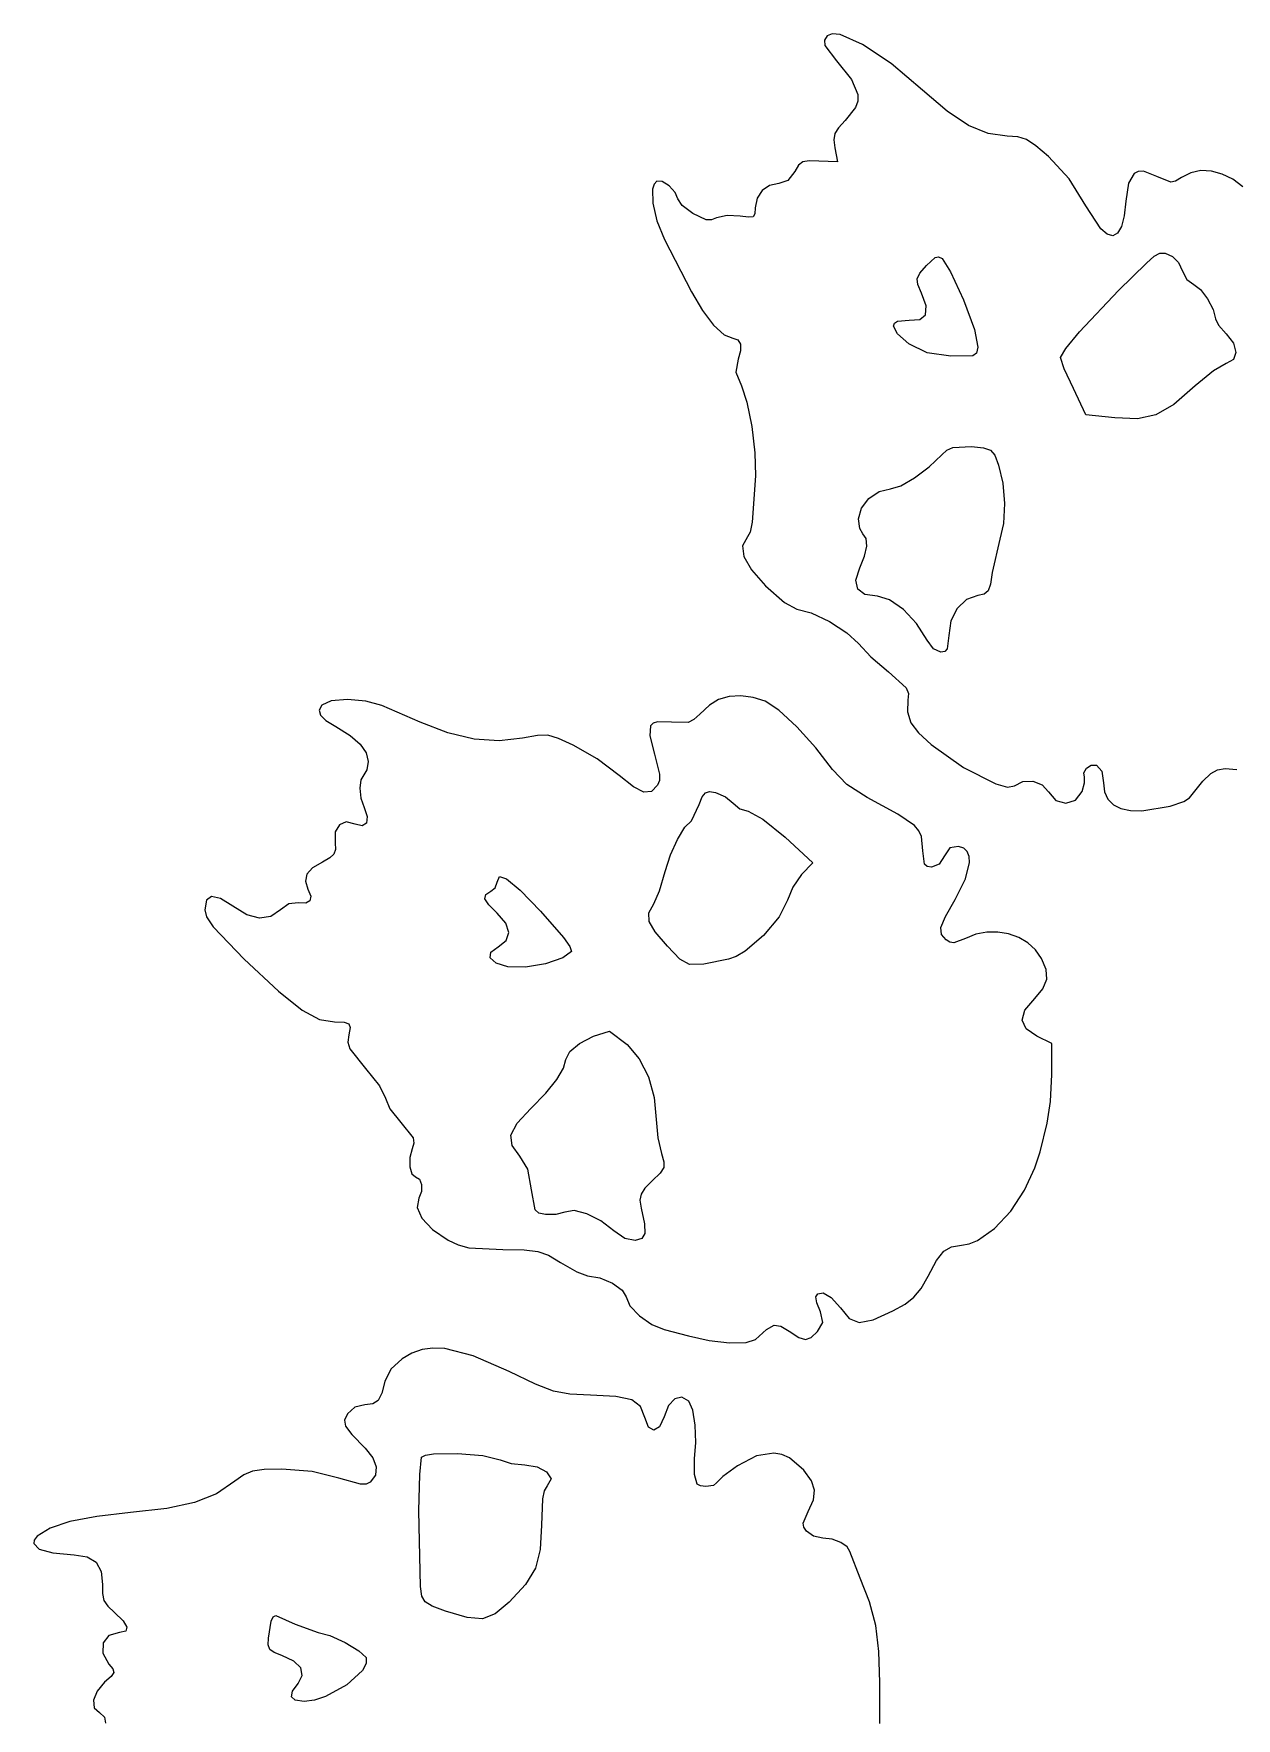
# Model space of a CAD drawing. Extents: x 0 to 380, y 4 to 377.
# Drawn here: x 1.8 to 100.5, y 199 to 337.2 of the extents above; entities that cross this region are included whole.
import ezdxf

# ---------------------------------------------------------------- set-up
doc = ezdxf.new("R2010")
doc.units = 0

msp = doc.modelspace()

# ---------------------------------------------------------------- linework, layer by layer
at = {"layer": 'Layer 1'}
for p, q in [((66.921987, 337.008823), (66.70591, 336.659353)), ((66.70591, 336.659353), (66.754417, 336.223892)), ((66.754417, 336.223892), (67.698098, 334.962711)), ((67.349661, 337.194032), (66.921987, 337.008823)), ((66.921987, 337.008823), (66.921987, 337.008823)), ((68.001818, 337.127886), (67.349661, 337.194032)), ((69.845634, 336.320906), (68.001818, 337.127886)), ((72.185545, 334.746634), (69.845634, 336.320906)), ((67.698098, 334.962711), (68.924553, 333.437497)), ((74.753658, 332.563821), (72.185545, 334.746634)), ((68.924553, 333.437497), (69.43994, 332.206633)), ((69.43994, 332.206633), (69.43615, 331.65714)), ((76.767249, 330.842925), (74.753658, 332.563821)), ((69.260794, 331.127904), (68.403654, 330.059097)), ((69.43615, 331.65714), (69.260794, 331.127904)), ((78.532793, 329.671041), (76.767249, 330.842925)), ((67.556987, 329.000763), (67.470997, 328.49144)), ((67.854643, 329.483628), (67.556987, 329.000763)), ((68.403654, 330.059097), (67.854643, 329.483628)), ((80.146201, 329.001865), (78.532793, 329.671041)), ((81.703385, 328.789096), (80.146201, 329.001865)), ((67.470997, 328.49144), (67.556987, 327.836595)), ((67.556987, 327.836595), (67.768654, 326.672428)), ((82.569896, 328.733423), (81.703385, 328.789096)), ((83.290886, 328.502464), (82.569896, 328.733423)), ((84.064793, 328.000306), (83.290886, 328.502464)), ((85.090054, 327.131039), (84.064793, 328.000306)), ((64.579871, 326.400679), (64.276152, 325.896316)), ((64.933201, 326.676838), (64.579871, 326.400679)), ((65.451895, 326.774403), (64.933201, 326.676838)), ((66.251708, 326.742984), (65.451895, 326.774403)), ((67.768654, 326.672428), (66.251708, 326.742984)), ((86.796617, 325.287774), (85.090054, 327.131039)), ((52.73473, 324.839774), (52.609673, 324.440005)), ((52.951978, 325.084927), (52.73473, 324.839774)), ((53.400667, 325.067288), (52.951978, 325.084927)), ((53.975034, 324.705691), (53.400667, 325.067288)), ((62.970873, 324.908538), (62.206337, 324.753095)), ((63.716117, 325.151073), (62.970873, 324.908538)), ((64.276152, 325.896316), (63.716117, 325.151073)), ((88.159222, 323.074092), (86.796617, 325.287774)), ((91.653378, 324.937201), (91.440058, 323.462148)), ((92.114746, 325.737566), (91.653378, 324.937201)), ((92.45395, 325.897143), (92.114746, 325.737566)), ((92.873769, 325.902931), (92.45395, 325.897143)), ((93.980059, 325.472983), (92.873769, 325.902931)), ((95.130997, 325.014371), (93.980059, 325.472983)), ((95.522912, 325.105873), (95.130997, 325.014371)), ((95.990894, 325.402427), (95.522912, 325.105873)), ((96.760184, 325.791172), (95.990894, 325.402427)), ((97.59438, 325.959155), (96.760184, 325.791172)), ((98.465783, 325.917125), (97.59438, 325.959155)), ((99.346695, 325.67583), (98.465783, 325.917125)), ((100.209416, 325.24602), (99.346695, 325.67583)), ((101.026249, 324.638442), (100.209416, 325.24602)), ((52.609673, 324.440005), (52.621248, 323.285759)), ((54.470026, 324.172114), (53.975034, 324.705691)), ((54.68059, 323.638537), (54.470026, 324.172114)), ((55.046597, 323.10496), (54.68059, 323.638537)), ((61.179973, 323.688147), (61.030594, 322.897703)), ((61.590629, 324.326454), (61.179973, 323.688147)), ((62.206337, 324.753095), (61.590629, 324.326454)), ((91.440058, 323.462148), (91.309213, 322.261876)), ((52.621248, 323.285759), (52.956939, 321.840472)), ((55.915313, 322.439092), (55.046597, 323.10496)), ((57.017744, 321.918744), (55.915313, 322.439092)), ((57.855592, 322.086314), (57.433361, 321.923154)), ((58.719898, 322.289161), (57.855592, 322.086314)), ((59.795871, 322.227425), (58.719898, 322.289161)), ((60.47993, 322.128758), (59.795871, 322.227425)), ((60.849795, 322.178918), (60.47993, 322.128758)), ((61.00138, 322.420902), (60.849795, 322.178918)), ((61.030594, 322.897703), (61.00138, 322.420902)), ((89.371345, 321.180116), (88.159222, 323.074092)), ((91.309213, 322.261876), (91.081216, 321.387373)), ((52.956939, 321.840472), (53.586978, 320.322424)), ((57.433361, 321.923154), (57.017744, 321.918744)), ((89.901132, 320.735009), (89.371345, 321.180116)), ((90.368494, 320.622285), (89.901132, 320.735009)), ((90.76475, 320.840291), (90.368494, 320.622285)), ((91.081216, 321.387373), (90.76475, 320.840291)), ((53.586978, 320.322424), (55.80948, 316.018532)), ((74.544196, 317.534927), (75.071158, 318.170478)), ((75.071158, 318.170478), (75.78829, 318.830835)), ((75.78829, 318.830835), (76.077609, 318.896016)), ((76.077609, 318.896016), (76.363208, 318.743742)), ((76.363208, 318.743742), (77.050574, 317.664462)), ((90.840335, 316.124366), (93.133392, 318.382145)), ((93.133392, 318.382145), (93.751856, 318.951)), ((93.751856, 318.951), (94.218184, 319.202354)), ((94.218184, 319.202354), (94.671284, 319.175896)), ((94.671284, 319.175896), (95.25006, 318.911312)), ((95.25006, 318.911312), (95.752769, 318.417423)), ((95.25006, 318.911312), (95.25006, 318.911312)), ((95.752769, 318.417423), (96.096727, 317.711867)), ((74.321505, 317.081276), (74.544196, 317.534927)), ((74.376627, 316.607782), (74.321505, 317.081276)), ((74.683103, 315.912699), (74.376627, 316.607782)), ((77.050574, 317.664462), (78.105049, 315.348254)), ((96.096727, 317.711867), (96.449505, 317.032769)), ((96.449505, 317.032769), (97.01395, 316.618255)), ((97.01395, 316.618255), (97.557449, 316.207048)), ((55.80948, 316.018532), (56.700795, 314.485602)), ((75.054071, 314.86098), (74.683103, 315.912699)), ((78.105049, 315.348254), (79.009043, 312.931725)), ((78.105049, 315.348254), (78.105049, 315.348254)), ((87.625645, 312.724468), (90.840335, 316.124366)), ((97.557449, 316.207048), (98.13402, 315.445268)), ((98.13402, 315.445268), (98.591529, 314.564426)), ((56.700795, 314.485602), (57.621877, 313.280093)), ((73.660046, 313.690198), (74.539235, 313.749729)), ((74.539235, 313.749729), (75.005013, 314.13999)), ((75.005013, 314.13999), (75.054071, 314.86098)), ((98.591529, 314.564426), (98.77784, 313.796031)), ((98.77784, 313.796031), (99.033604, 313.271274)), ((57.621877, 313.280093), (58.483427, 312.491304)), ((58.483427, 312.491304), (59.196148, 312.20853)), ((72.385636, 313.209538), (72.46756, 313.445251)), ((72.692663, 312.564064), (72.385636, 313.209538)), ((72.46756, 313.445251), (72.706995, 313.610271)), ((73.624769, 311.749919), (72.692663, 312.564064)), ((72.706995, 313.610271), (73.660046, 313.690198)), ((79.009043, 312.931725), (79.304494, 311.467696)), ((86.509434, 311.356902), (87.625645, 312.724468)), ((99.033604, 313.271274), (99.659785, 312.561308)), ((99.659785, 312.561308), (100.255098, 311.794016)), ((59.196148, 312.20853), (59.604599, 312.077341)), ((59.604599, 312.077341), (59.81792, 311.714641)), ((59.826188, 311.166732), (59.619482, 310.479918)), ((59.81792, 311.714641), (59.826188, 311.166732)), ((75.141714, 311.000265), (73.624769, 311.749919)), ((77.081993, 310.726862), (75.141714, 311.000265)), ((79.190393, 310.994753), (78.89439, 310.753321)), ((79.304494, 311.467696), (79.190393, 310.994753)), ((86.077832, 310.621029), (86.509434, 311.356902)), ((100.255098, 311.794016), (100.453536, 311.053182)), ((100.453536, 311.053182), (100.255098, 310.457869)), ((59.619482, 310.479918), (59.429864, 309.439223)), ((78.89439, 310.753321), (77.081993, 310.726862)), ((86.382103, 309.694987), (86.077832, 310.621029)), ((87.136166, 308.081027), (86.382103, 309.694987)), ((99.659785, 310.12714), (98.627909, 309.540646)), ((100.255098, 310.457869), (99.659785, 310.12714)), ((59.429864, 309.439223), (59.901704, 308.292694)), ((59.901704, 308.292694), (60.351496, 306.971982)), ((97.119783, 308.292694), (95.374635, 306.783466)), ((98.627909, 309.540646), (97.119783, 308.292694)), ((60.351496, 306.971982), (60.748372, 304.976581)), ((88.159222, 305.929082), (87.136166, 308.081027)), ((90.522835, 305.682137), (88.159222, 305.929082)), ((92.387046, 305.603864), (90.522835, 305.682137)), ((93.900684, 305.929082), (92.387046, 305.603864)), ((95.374635, 306.783466), (93.900684, 305.929082)), ((60.748372, 304.976581), (61.012955, 302.795972)), ((61.012955, 302.795972), (61.065872, 300.919634)), ((76.341159, 302.648246), (76.761186, 303.03079)), ((76.761186, 303.03079), (77.240743, 303.247969)), ((77.240743, 303.247969), (78.775327, 303.318524)), ((78.775327, 303.318524), (79.752633, 303.23033)), ((79.752633, 303.23033), (80.323141, 303.036302)), ((80.323141, 303.036302), (80.675368, 302.604149)), ((74.109838, 300.765294), (75.308181, 301.662121)), ((75.308181, 301.662121), (76.341159, 302.648246)), ((80.675368, 302.604149), (80.997829, 301.801579)), ((80.997829, 301.801579), (81.341787, 300.332589)), ((80.997829, 301.801579), (80.997829, 301.801579)), ((61.065872, 300.919634), (60.783649, 297.118451)), ((72.143101, 299.8613), (72.977641, 300.113206)), ((72.977641, 300.113206), (74.109838, 300.765294)), ((81.341787, 300.332589), (81.474079, 298.648626)), ((69.737045, 298.268838), (70.357162, 299.06314)), ((70.357162, 299.06314), (71.208791, 299.63916)), ((71.208791, 299.63916), (72.143101, 299.8613)), ((81.474079, 298.648626), (81.394704, 297.024193)), ((69.497266, 297.391854), (69.737045, 298.268838)), ((69.607509, 296.602513), (69.497266, 297.391854)), ((60.395594, 295.910186), (59.987143, 295.182582)), ((60.619387, 296.305959), (60.395594, 295.910186)), ((60.783649, 297.118451), (60.619387, 296.305959)), ((69.850044, 296.157131), (69.607509, 296.602513)), ((70.128959, 295.781202), (69.850044, 296.157131)), ((70.176364, 295.160533), (70.128959, 295.781202)), ((81.394704, 297.024193), (81.103662, 295.733797)), ((59.987143, 295.182582), (60.091323, 294.296227)), ((69.998872, 294.341427), (70.176364, 295.160533)), ((81.103662, 295.733797), (80.468662, 292.982129)), ((60.091323, 294.296227), (60.718055, 293.211435)), ((60.718055, 293.211435), (61.877261, 291.888517)), ((69.298277, 292.366421), (69.603099, 293.370185)), ((69.603099, 293.370185), (69.998872, 294.341427)), ((61.877261, 291.888517), (63.429484, 290.539141)), ((69.43994, 291.637163), (69.298277, 292.366421)), ((70.024779, 291.192332), (69.43994, 291.637163)), ((80.331409, 292.035141), (80.137932, 291.491642)), ((80.468662, 292.982129), (80.331409, 292.035141)), ((63.429484, 290.539141), (64.452541, 289.983516)), ((71.049489, 291.04185), (70.024779, 291.192332)), ((72.06097, 290.747501), (71.049489, 291.04185)), ((73.188206, 289.957058), (72.06097, 290.747501)), ((78.364121, 290.773408), (77.602341, 290.040842)), ((79.304494, 291.112406), (78.364121, 290.773408)), ((79.818779, 291.225956), (79.304494, 291.112406)), ((80.137932, 291.491642), (79.818779, 291.225956)), ((64.452541, 289.983516), (65.612849, 289.691372)), ((65.612849, 289.691372), (67.120424, 288.969279)), ((67.120424, 288.969279), (68.555238, 288.048749)), ((74.26914, 288.809427), (73.188206, 289.957058)), ((77.091915, 289.02385), (76.905604, 287.83157)), ((77.602341, 290.040842), (77.091915, 289.02385)), ((68.555238, 288.048749), (69.497266, 287.161292)), ((75.141714, 287.443514), (74.26914, 288.809427)), ((76.905604, 287.83157), (76.773312, 286.733549)), ((69.497266, 287.161292), (70.507093, 286.0765)), ((75.666471, 286.737958), (75.141714, 287.443514)), ((76.270604, 286.455736), (75.666471, 286.737958)), ((76.578182, 286.516921), (76.270604, 286.455736)), ((76.773312, 286.733549), (76.578182, 286.516921)), ((70.507093, 286.0765), (71.966712, 284.832957)), ((71.966712, 284.832957), (73.408692, 283.536498)), ((73.408692, 283.536498), (73.598861, 283.05694)), ((25.470572, 282.116567), (25.255598, 281.702052)), ((26.247234, 282.453359), (25.470572, 282.116567)), ((27.58283, 282.561949), (26.247234, 282.453359)), ((29.097019, 282.439028), (27.58283, 282.561949)), ((30.409464, 282.081289), (29.097019, 282.439028)), ((33.549188, 280.705455), (30.409464, 282.081289)), ((57.282328, 282.120976), (56.479758, 281.375733)), ((58.031981, 282.575178), (57.282328, 282.120976)), ((58.895185, 282.82102), (58.031981, 282.575178)), ((58.031981, 282.575178), (58.031981, 282.575178)), ((59.857607, 282.875039), (58.895185, 282.82102)), ((60.859717, 282.74385), (59.857607, 282.875039)), ((61.841983, 282.434067), (60.859717, 282.74385)), ((62.975283, 281.686618), (61.841983, 282.434067)), ((73.554213, 282.504622), (73.532164, 281.57417)), ((73.598861, 283.05694), (73.554213, 282.504622)), ((25.255598, 281.702052), (25.364738, 281.287538)), ((25.364738, 281.287538), (25.817837, 280.846566)), ((25.817837, 280.846566), (26.634739, 280.352677)), ((35.823503, 279.831778), (33.549188, 280.705455)), ((52.6588, 280.639102), (52.444859, 280.418822)), ((53.008753, 280.749001), (52.6588, 280.639102)), ((54.151423, 280.705455), (53.008753, 280.749001)), ((55.527257, 280.683406), (54.151423, 280.705455)), ((55.986971, 280.918775), (55.527257, 280.683406)), ((56.479758, 281.375733), (55.986971, 280.918775)), ((64.452541, 280.317399), (62.975283, 281.686618)), ((73.532164, 281.57417), (73.801158, 280.670177)), ((73.801158, 280.670177), (74.435607, 279.835292)), ((26.634739, 280.352677), (27.792292, 279.623418)), ((27.792292, 279.623418), (28.619115, 278.910697)), ((37.985371, 279.325211), (35.823503, 279.831778)), ((40.028176, 279.182446), (37.985371, 279.325211)), ((41.945304, 279.400176), (40.028176, 279.182446)), ((43.161286, 279.624521), (41.945304, 279.400176)), ((44.026694, 279.633891), (43.161286, 279.624521)), ((44.892103, 279.385293), (44.026694, 279.633891)), ((46.108085, 278.835731), (44.892103, 279.385293)), ((52.444859, 280.418822), (52.390289, 279.579321)), ((52.390289, 279.579321), (52.775589, 278.094897)), ((66.009174, 278.604221), (64.452541, 280.317399)), ((74.435607, 279.835292), (75.457009, 278.892506)), ((28.619115, 278.910697), (29.115209, 278.204589)), ((29.115209, 278.204589), (29.280574, 277.495175)), ((48.061593, 277.702432), (46.108085, 278.835731)), ((52.775589, 278.094897), (53.176874, 276.45448)), ((67.380598, 276.824897), (66.009174, 278.604221)), ((75.457009, 278.892506), (78.131508, 277.005695)), ((29.18356, 276.816077), (28.927796, 276.401563)), ((29.280574, 277.495175), (29.18356, 276.816077)), ((49.882809, 276.331007), (48.061593, 277.702432)), ((53.176874, 276.45448), (53.167503, 275.931927)), ((68.553585, 275.612222), (67.380598, 276.824897)), ((78.131508, 277.005695), (80.766318, 275.654666)), ((87.994409, 276.567479), (88.216549, 276.93514)), ((88.053389, 276.189896), (87.994409, 276.567479)), ((88.216549, 276.93514), (88.604053, 277.177123)), ((88.604053, 277.177123), (89.041167, 277.177675)), ((89.041167, 277.177675), (89.455681, 276.705834)), ((89.455681, 276.705834), (89.605612, 275.731285)), ((97.754784, 275.872396), (98.403565, 276.492514)), ((98.403565, 276.492514), (98.949819, 276.811667)), ((98.949819, 276.811667), (99.595293, 276.899311)), ((99.595293, 276.899311), (100.54173, 276.824897)), ((28.670378, 275.9876), (28.588247, 275.285903)), ((28.588247, 275.285903), (28.68471, 274.471757)), ((28.927796, 276.401563), (28.670378, 275.9876)), ((51.043118, 275.401107), (49.882809, 276.331007)), ((51.889234, 274.977222), (51.043118, 275.401107)), ((52.517069, 275.036202), (51.889234, 274.977222)), ((53.022533, 275.554896), (52.517069, 275.036202)), ((53.167503, 275.931927), (53.022533, 275.554896)), ((56.942779, 274.924305), (57.282879, 275.024075)), ((57.282879, 275.024075), (57.785036, 274.955173)), ((70.202822, 274.53184), (68.553585, 275.612222)), ((80.766318, 275.654666), (81.738111, 275.381607)), ((81.738111, 275.381607), (82.303107, 275.48434)), ((82.303107, 275.48434), (82.991576, 275.853655)), ((82.991576, 275.853655), (83.815643, 275.872396)), ((83.815643, 275.872396), (84.580179, 275.573637)), ((84.580179, 275.573637), (85.090054, 274.990451)), ((87.297672, 274.305841), (87.841722, 275.025729)), ((87.841722, 275.025729), (88.053389, 275.740104)), ((88.053389, 275.740104), (88.053389, 276.189896)), ((89.605612, 275.731285), (89.69732, 274.993965)), ((96.661172, 274.496562), (97.754784, 275.872396)), ((28.68471, 274.471757), (28.963074, 273.72045)), ((28.963074, 273.72045), (29.209467, 272.974655)), ((55.80948, 272.626838), (56.44448, 273.967395)), ((56.44448, 273.967395), (56.688669, 274.593025)), ((56.688669, 274.593025), (56.942779, 274.924305)), ((57.785036, 274.955173), (58.600836, 274.593576)), ((58.600836, 274.593576), (59.231426, 274.073228)), ((59.231426, 274.073228), (59.782642, 273.592568)), ((59.231426, 274.073228), (59.231426, 274.073228)), ((72.730146, 273.178605), (70.202822, 274.53184)), ((85.090054, 274.990451), (85.693635, 274.281588)), ((85.693635, 274.281588), (86.505575, 274.055589)), ((86.505575, 274.055589), (87.297672, 274.305841)), ((89.69732, 274.993965), (89.968863, 274.396792)), ((89.968863, 274.396792), (90.414865, 273.941005)), ((90.414865, 273.941005), (91.029953, 273.627846)), ((92.745887, 273.434369), (95.073671, 273.826284)), ((95.073671, 273.826284), (96.198151, 274.20111)), ((96.198151, 274.20111), (96.661172, 274.496562)), ((26.916961, 272.300519), (26.58513, 271.709616)), ((27.486918, 272.534234), (26.916961, 272.300519)), ((28.22224, 272.344616), (27.486918, 272.534234)), ((28.789441, 272.197441), (28.22224, 272.344616)), ((29.135053, 272.43722), (28.789441, 272.197441)), ((29.209467, 272.974655), (29.135053, 272.43722)), ((55.264879, 272.105388), (55.80948, 272.626838)), ((59.782642, 273.592568), (60.466149, 273.40295)), ((60.466149, 273.40295), (61.652365, 272.75472)), ((61.652365, 272.75472), (63.50004, 271.286282)), ((74.096609, 272.225553), (72.730146, 273.178605)), ((91.029953, 273.627846), (91.808752, 273.458554)), ((91.808752, 273.458554), (92.745887, 273.434369)), ((26.58513, 271.709616), (26.564183, 270.827671)), ((54.083072, 269.818946), (54.654132, 271.101074)), ((54.654132, 271.101074), (55.264879, 272.105388)), ((63.50004, 271.286282), (65.757819, 269.169614)), ((74.457173, 271.792642), (74.096609, 272.225553)), ((74.662708, 271.332033), (74.457173, 271.792642)), ((74.788936, 270.157392), (74.662708, 271.332033)), ((26.132582, 269.572553), (25.541127, 269.24017)), ((26.46276, 269.888399), (26.132582, 269.572553)), ((26.587886, 270.277006), (26.46276, 269.888399)), ((26.564183, 270.827671), (26.587886, 270.277006)), ((53.657534, 268.464058), (54.083072, 269.818946)), ((74.930047, 269.07701), (74.788936, 270.157392)), ((76.552826, 269.734059), (76.116263, 269.063781)), ((77.002618, 270.413156), (76.552826, 269.734059)), ((77.716993, 270.51017), (77.002618, 270.413156)), ((78.140396, 270.372918), (77.716993, 270.51017)), ((78.43192, 270.100066), (78.140396, 270.372918)), ((78.591979, 269.701537), (78.43192, 270.100066)), ((78.620987, 269.187253), (78.591979, 269.701537)), ((24.240258, 268.247981), (24.127259, 267.677473)), ((24.703831, 268.758958), (24.240258, 268.247981)), ((25.541127, 269.24017), (24.703831, 268.758958)), ((53.168054, 266.889786), (53.657534, 268.464058)), ((64.840596, 268.217113), (64.126221, 267.185238)), ((65.757819, 269.169614), (64.840596, 268.217113)), ((75.146124, 268.872509), (74.930047, 269.07701)), ((75.494492, 268.816836), (75.146124, 268.872509)), ((76.116263, 269.063781), (75.494492, 268.816836)), ((78.287502, 267.851106), (78.620987, 269.187253)), ((24.127259, 267.677473), (24.341682, 267.017668)), ((24.341682, 267.017668), (24.567129, 266.429521)), ((38.921335, 266.575042), (39.334747, 266.841279)), ((39.334747, 266.841279), (39.705164, 267.132321)), ((39.705164, 267.132321), (39.863914, 267.582113)), ((39.863914, 267.582113), (40.04361, 268.056158)), ((40.04361, 268.056158), (40.640026, 267.855516)), ((40.640026, 267.855516), (41.73915, 266.927269)), ((41.73915, 266.927269), (43.426972, 265.2185)), ((52.705033, 265.818223), (53.168054, 266.889786)), ((64.126221, 267.185238), (63.676429, 266.100445)), ((77.434771, 266.171001), (78.287502, 267.851106)), ((16.015019, 266.112572), (15.87501, 265.324334)), ((16.439455, 266.417946), (16.015019, 266.112572)), ((17.154933, 266.247069), (16.439455, 266.417946)), ((18.168067, 265.606556), (17.154933, 266.247069)), ((19.320659, 264.912576), (18.168067, 265.606556)), ((22.780639, 265.818223), (22.083903, 265.324334)), ((23.530293, 265.888779), (22.780639, 265.818223)), ((24.158127, 265.861769), (23.530293, 265.888779)), ((24.504842, 266.043119), (24.158127, 265.861769)), ((24.567129, 266.429521), (24.504842, 266.043119)), ((38.858497, 266.219508), (38.921335, 266.575042)), ((39.166075, 265.725068), (38.858497, 266.219508)), ((39.863914, 265.042111), (39.166075, 265.725068)), ((52.310914, 265.074082), (52.705033, 265.818223)), ((63.676429, 266.100445), (63.000639, 264.745006)), ((76.634406, 264.769811), (77.434771, 266.171001)), ((15.87501, 265.324334), (16.029902, 264.730123)), ((16.029902, 264.730123), (16.558517, 263.930861)), ((20.377339, 264.632007), (19.320659, 264.912576)), ((21.308342, 264.768157), (20.377339, 264.632007)), ((22.083903, 265.324334), (21.308342, 264.768157)), ((40.579392, 264.22521), (39.863914, 265.042111)), ((40.825234, 263.45461), (40.579392, 264.22521)), ((43.426972, 265.2185), (45.292285, 263.057735)), ((43.426972, 265.2185), (43.426972, 265.2185)), ((52.330207, 264.363014), (52.310914, 265.074082)), ((52.819135, 263.506425), (52.330207, 264.363014)), ((63.000639, 264.745006), (61.709692, 263.220895)), ((76.270604, 263.877944), (76.634406, 264.769811)), ((16.558517, 263.930861), (19.120568, 261.267387)), ((39.93447, 262.290443), (40.608055, 262.789844)), ((40.608055, 262.789844), (40.825234, 263.45461)), ((45.292285, 263.057735), (45.823106, 262.301467)), ((53.833923, 262.325721), (52.819135, 263.506425)), ((61.709692, 263.220895), (60.193849, 261.928294)), ((76.303677, 263.303577), (76.270604, 263.877944)), ((76.693937, 262.854888), (76.303677, 263.303577)), ((76.986633, 262.663065), (76.693937, 262.854888)), ((77.315708, 262.616763), (76.986633, 262.663065)), ((78.281438, 262.960721), (77.315708, 262.616763)), ((79.13286, 263.307711), (78.281438, 262.960721)), ((80.026036, 263.481069), (79.13286, 263.307711)), ((80.92996, 263.489061), (80.026036, 263.481069)), ((81.813628, 263.339958), (80.92996, 263.489061)), ((82.646032, 263.042026), (81.813628, 263.339958)), ((83.396168, 262.603533), (82.646032, 263.042026)), ((84.033029, 262.03275), (83.396168, 262.603533)), ((19.120568, 261.267387), (21.930114, 258.646908)), ((39.295059, 261.36881), (39.331991, 261.847817)), ((39.78068, 260.936106), (39.295059, 261.36881)), ((39.331991, 261.847817), (39.93447, 262.290443)), ((45.250393, 261.366606), (43.832666, 260.89697)), ((45.966973, 261.902387), (45.250393, 261.366606)), ((45.823106, 262.301467), (45.966973, 261.902387)), ((54.83493, 261.28227), (53.833923, 262.325721)), ((55.650729, 260.830824), (54.83493, 261.28227)), ((58.84337, 261.267387), (56.810487, 260.862243)), ((59.473548, 261.493868), (58.84337, 261.267387)), ((60.193849, 261.928294), (59.473548, 261.493868)), ((84.525609, 261.337942), (84.033029, 262.03275)), ((84.908704, 260.428437), (84.525609, 261.337942)), ((40.745859, 260.632386), (39.78068, 260.936106)), ((42.176815, 260.612543), (40.745859, 260.632386)), ((43.832666, 260.89697), (42.176815, 260.612543)), ((56.810487, 260.862243), (55.650729, 260.830824)), ((84.944533, 259.61815), (84.908704, 260.428437)), ((21.930114, 258.646908), (23.869841, 257.078148)), ((83.961164, 258.057107), (84.629789, 258.84755)), ((84.629789, 258.84755), (84.944533, 259.61815)), ((23.869841, 257.078148), (25.287017, 256.316368)), ((82.924879, 256.266759), (83.160248, 257.095787)), ((83.160248, 257.095787), (83.961164, 258.057107)), ((25.287017, 256.316368), (26.528906, 256.116828)), ((26.528906, 256.116828), (27.321002, 256.095331)), ((27.321002, 256.095331), (27.706302, 255.971307)), ((27.706302, 255.971307), (27.793945, 255.655461)), ((83.251749, 255.556793), (82.924879, 256.266759)), ((27.693073, 255.058494), (27.625273, 254.464835)), ((27.625273, 254.464835), (27.785677, 253.907556)), ((27.793945, 255.655461), (27.693073, 255.058494)), ((45.817043, 253.684313), (46.628432, 254.357348)), ((46.628432, 254.357348), (47.770551, 254.957622)), ((47.770551, 254.957622), (49.07142, 255.375994)), ((49.07142, 255.375994), (50.51781, 254.282382)), ((84.137553, 254.952661), (83.251749, 255.556793)), ((85.372276, 254.352938), (84.137553, 254.952661)), ((85.372276, 251.812936), (85.372276, 254.352938)), ((27.785677, 253.907556), (29.068907, 252.306826)), ((45.314334, 252.334938), (45.508362, 253.047659)), ((45.508362, 253.047659), (45.817043, 253.684313)), ((50.51781, 254.282382), (51.517715, 253.094513)), ((50.51781, 254.282382), (50.51781, 254.282382)), ((51.517715, 253.094513), (52.27288, 251.605679)), ((29.068907, 252.306826), (30.211026, 250.878075)), ((44.749889, 251.394013), (45.314334, 252.334938)), ((52.27288, 251.605679), (52.750233, 249.911794)), ((85.257623, 249.581616), (85.372276, 251.812936)), ((30.211026, 250.878075), (30.691686, 249.872657)), ((42.615582, 249.02599), (43.841486, 250.274494)), ((43.841486, 250.274494), (44.749889, 251.394013)), ((30.691686, 249.872657), (31.062103, 248.986303)), ((31.062103, 248.986303), (31.961687, 247.861823)), ((41.500473, 247.823789), (42.615582, 249.02599)), ((52.750233, 249.911794), (52.9167, 248.108767)), ((84.98422, 247.826545), (85.257623, 249.581616)), ((31.961687, 247.861823), (32.962694, 246.613871)), ((40.997213, 246.843176), (41.500473, 247.823789)), ((52.9167, 248.108767), (53.035763, 246.609461)), ((84.419775, 245.462932), (84.98422, 247.826545)), ((33.028289, 246.180064), (32.87891, 245.709877)), ((32.962694, 246.613871), (33.028289, 246.180064)), ((41.082652, 245.975012), (40.997213, 246.843176)), ((53.035763, 246.609461), (53.340034, 245.321821)), ((32.689843, 244.994399), (32.689291, 244.245848)), ((32.87891, 245.709877), (32.689843, 244.994399)), ((41.733637, 245.110154), (41.082652, 245.975012)), ((42.368638, 244.038591), (41.733637, 245.110154)), ((53.340034, 245.321821), (53.541779, 244.657055)), ((53.541779, 244.657055), (53.525242, 244.184112)), ((83.965574, 244.157654), (84.419775, 245.462932)), ((32.689291, 244.245848), (32.854105, 243.656048)), ((32.854105, 243.656048), (33.161132, 243.41682)), ((33.161132, 243.41682), (33.488003, 243.23547)), ((33.488003, 243.23547), (33.659431, 242.786229)), ((42.686138, 242.358486), (42.368638, 244.038591)), ((53.230893, 243.724398), (52.5992, 243.09932)), ((53.525242, 244.184112), (53.230893, 243.724398)), ((83.114497, 242.323208), (83.965574, 244.157654)), ((33.652265, 242.211311), (33.443354, 241.65293)), ((33.659431, 242.786229), (33.652265, 242.211311)), ((42.985999, 240.700429), (42.686138, 242.358486)), ((51.664338, 241.996889), (51.577246, 241.491975)), ((51.989555, 242.488573), (51.664338, 241.996889)), ((52.5992, 243.09932), (51.989555, 242.488573)), ((82.012066, 240.595698), (83.114497, 242.323208)), ((33.443354, 241.65293), (33.302243, 240.899969)), ((33.302243, 240.899969), (33.690299, 240.021332)), ((43.291373, 240.423719), (42.985999, 240.700429)), ((45.402529, 240.52404), (44.674924, 240.325603)), ((46.189665, 240.648615), (45.402529, 240.52404)), ((47.228155, 240.382929), (46.189665, 240.648615)), ((51.577246, 241.491975), (51.681977, 240.841541)), ((51.681977, 240.841541), (51.942151, 239.550042)), ((80.671509, 239.165845), (82.012066, 240.595698)), ((33.690299, 240.021332), (34.554605, 239.103007)), ((34.554605, 239.103007), (35.842245, 238.230983)), ((43.815028, 240.312374), (43.291373, 240.423719)), ((44.674924, 240.325603), (43.815028, 240.312374)), ((48.359249, 239.799743), (47.228155, 240.382929)), ((49.424198, 238.971817), (48.359249, 239.799743)), ((51.942151, 239.550042), (51.964199, 238.76456)), ((79.264807, 238.185784), (80.671509, 239.165845)), ((35.842245, 238.230983), (36.65639, 237.826942)), ((36.65639, 237.826942), (37.539989, 237.591573)), ((50.34583, 238.345636), (49.424198, 238.971817)), ((51.188088, 238.195706), (50.34583, 238.345636)), ((51.721665, 238.356109), (51.188088, 238.195706)), ((51.964199, 238.76456), (51.721665, 238.356109)), ((77.132154, 237.678665), (77.963938, 237.80765)), ((77.963938, 237.80765), (78.590395, 237.911967)), ((78.590395, 237.911967), (79.264807, 238.185784)), ((37.539989, 237.591573), (40.322525, 237.454872)), ((40.322525, 237.454872), (42.068225, 237.428413)), ((42.068225, 237.428413), (43.202076, 237.296122)), ((43.202076, 237.296122), (44.077957, 236.978622)), ((44.077957, 236.978622), (45.049751, 236.396538)), ((45.049751, 236.396538), (46.385897, 235.624836)), ((75.21227, 235.267648), (75.905148, 236.547571)), ((75.905148, 236.547571), (76.4955, 237.304941)), ((76.4955, 237.304941), (77.132154, 237.678665)), ((46.385897, 235.624836), (47.272252, 235.302926)), ((47.272252, 235.302926), (48.289245, 235.127088)), ((48.289245, 235.127088), (49.322774, 234.689974)), ((74.64121, 234.260577), (75.21227, 235.267648)), ((49.322774, 234.689974), (50.124793, 234.127183)), ((50.124793, 234.127183), (50.447254, 233.574314)), ((50.447254, 233.574314), (50.758691, 232.832929)), ((66.009174, 233.565494), (66.179499, 233.817951)), ((66.083588, 233.088142), (66.009174, 233.565494)), ((66.179499, 233.817951), (66.604486, 233.891814)), ((66.604486, 233.891814), (67.257126, 233.525807)), ((74.056922, 233.534626), (74.64121, 234.260577)), ((50.758691, 232.832929), (51.536456, 232.008861)), ((66.39282, 232.339591), (66.083588, 233.088142)), ((66.586847, 231.462056), (66.39282, 232.339591)), ((67.257126, 233.525807), (68.015598, 232.657091)), ((68.015598, 232.657091), (68.73273, 231.79499)), ((70.709389, 231.684747), (72.31949, 232.410146)), ((72.31949, 232.410146), (73.327112, 232.960811)), ((73.327112, 232.960811), (74.056922, 233.534626)), ((51.536456, 232.008861), (52.545732, 231.297242)), ((52.545732, 231.297242), (53.5517, 230.893201)), ((53.5517, 230.893201), (55.562535, 230.364034)), ((61.065872, 230.081812), (61.967109, 230.890996)), ((61.967109, 230.890996), (62.587227, 231.23716)), ((62.587227, 231.23716), (63.134584, 231.173219)), ((63.134584, 231.173219), (63.81754, 230.75209)), ((66.145875, 230.716812), (66.586847, 231.462056)), ((68.73273, 231.79499), (69.572231, 231.475285)), ((69.572231, 231.475285), (70.709389, 231.684747)), ((55.562535, 230.364034), (57.255869, 229.977632)), ((57.255869, 229.977632), (58.922745, 229.78636)), ((58.922745, 229.78636), (60.28535, 229.81337)), ((60.28535, 229.81337), (61.065872, 230.081812)), ((63.81754, 230.75209), (64.603022, 230.235601)), ((64.603022, 230.235601), (65.153687, 230.059763)), ((65.153687, 230.059763), (65.618362, 230.221269)), ((65.618362, 230.221269), (66.145875, 230.716812)), ((32.06752, 228.494311), (31.137068, 227.625595)), ((32.868919, 228.945136), (32.06752, 228.494311)), ((32.06752, 228.494311), (32.06752, 228.494311)), ((33.702977, 229.236798), (32.868919, 228.945136)), ((34.59574, 229.365576), (33.702977, 229.236798)), ((35.573252, 229.327749), (34.59574, 229.365576)), ((37.886704, 228.737397), (35.573252, 229.327749)), ((40.851692, 227.435977), (37.886704, 228.737397)), ((31.137068, 227.625595), (30.656408, 226.624587)), ((43.009702, 226.398589), (40.851692, 227.435977)), ((30.41222, 225.657204), (30.105193, 225.076774)), ((30.656408, 226.624587), (30.41222, 225.657204)), ((44.489716, 225.830837), (43.009702, 226.398589)), ((45.817594, 225.580585), (44.489716, 225.830837)), ((47.519197, 225.495698), (45.817594, 225.580585)), ((49.602792, 225.402542), (47.519197, 225.495698)), ((50.905865, 225.120871), (49.602792, 225.402542)), ((55.005256, 225.339152), (54.429236, 225.213475)), ((55.597813, 225.001808), (55.005256, 225.339152)), ((27.58724, 223.978752), (27.341949, 223.458405)), ((28.173733, 224.521148), (27.58724, 223.978752)), ((28.998352, 224.719586), (28.173733, 224.521148)), ((29.659259, 224.794), (28.998352, 224.719586)), ((30.105193, 225.076774), (29.659259, 224.794)), ((51.626855, 224.568002), (50.905865, 225.120871)), ((51.964199, 223.661252), (51.626855, 224.568002)), ((53.925976, 224.664464), (53.5517, 223.731808)), ((54.429236, 225.213475), (53.925976, 224.664464)), ((55.917518, 224.278062), (55.597813, 225.001808)), ((56.11816, 223.0483), (55.917518, 224.278062)), ((27.341949, 223.458405), (27.42408, 222.964515)), ((27.42408, 222.964515), (27.949388, 222.272189)), ((52.276739, 222.873565), (51.964199, 223.661252)), ((52.718262, 222.624967), (52.276739, 222.873565)), ((53.17963, 222.91215), (52.718262, 222.624967)), ((53.5517, 223.731808), (53.17963, 222.91215)), ((56.173282, 221.613486), (56.11816, 223.0483)), ((27.949388, 222.272189), (29.033629, 221.156528)), ((29.033629, 221.156528), (29.660362, 220.368841)), ((56.056424, 220.274583), (56.173282, 221.613486)), ((29.660362, 220.368841), (29.946442, 219.617534)), ((33.510051, 218.999621), (33.655021, 220.415694)), ((33.655021, 220.415694), (33.98017, 220.581679)), ((33.98017, 220.581679), (34.648863, 220.685239)), ((34.648863, 220.685239), (36.605127, 220.719965)), ((36.605127, 220.719965), (38.700298, 220.54964)), ((38.700298, 220.54964), (40.110859, 220.204028)), ((40.110859, 220.204028), (41.010442, 219.899757)), ((40.110859, 220.204028), (40.110859, 220.204028)), ((41.010442, 219.899757), (42.121693, 219.780694)), ((42.121693, 219.780694), (43.153569, 219.617534)), ((56.056424, 219.004582), (56.056424, 220.274583)), ((61.142491, 220.538064), (59.584204, 219.710138)), ((62.551949, 220.750833), (61.142491, 220.538064)), ((63.208102, 220.628601), (62.551949, 220.750833)), ((63.83573, 220.355061), (63.208102, 220.628601)), ((65.016985, 219.35736), (63.83573, 220.355061)), ((18.344456, 218.440138), (16.826408, 217.417633)), ((19.074265, 218.966549), (18.344456, 218.440138)), ((19.790846, 219.264756), (19.074265, 218.966549)), ((20.745551, 219.397599), (19.790846, 219.264756)), ((22.189736, 219.427916), (20.745551, 219.397599)), ((24.681231, 219.242708), (22.189736, 219.427916)), ((26.881684, 218.687082), (24.681231, 219.242708)), ((28.645574, 218.197603), (26.881684, 218.687082)), ((29.456963, 218.369582), (29.124029, 218.205871)), ((29.88195, 218.938988), (29.456963, 218.369582)), ((29.946442, 219.617534), (29.88195, 218.938988)), ((33.447764, 216.019199), (33.510051, 218.999621)), ((43.153569, 219.617534), (43.920861, 219.216249)), ((43.920861, 219.216249), (44.295688, 218.647395)), ((44.295688, 218.647395), (43.956139, 218.052082)), ((56.263681, 218.206422), (56.056424, 219.004582)), ((58.36271, 218.819374), (57.855592, 218.299026)), ((59.584204, 219.710138), (58.36271, 218.819374)), ((65.647576, 218.480928), (65.016985, 219.35736)), ((65.90775, 217.716943), (65.647576, 218.480928)), ((16.826408, 217.417633), (15.037162, 216.689477)), ((29.124029, 218.205871), (28.645574, 218.197603)), ((43.581312, 216.989338), (43.497527, 214.841802)), ((43.730692, 217.644733), (43.581312, 216.989338)), ((43.956139, 218.052082), (43.730692, 217.644733)), ((56.537635, 218.057043), (56.263681, 218.206422)), ((56.973647, 218.016804), (56.537635, 218.057043)), ((57.599828, 218.091769), (56.973647, 218.016804)), ((57.855592, 218.299026), (57.599828, 218.091769)), ((65.810736, 216.926499), (65.90775, 217.716943)), ((9.771951, 215.864858), (7.013116, 215.56169)), ((12.758437, 216.192831), (9.771951, 215.864858)), ((15.037162, 216.689477), (12.758437, 216.192831)), ((33.584466, 209.797077), (33.447764, 216.019199)), ((64.968478, 215.013781), (65.369763, 215.970692)), ((65.369763, 215.970692), (65.810736, 216.926499)), ((3.188782, 214.584936), (2.116668, 213.924579)), ((4.819829, 215.132844), (3.188782, 214.584936)), ((7.013116, 215.56169), (4.819829, 215.132844)), ((43.497527, 214.841802), (43.391694, 212.843094)), ((65.017537, 214.685808), (64.968478, 215.013781)), ((65.228652, 214.347913), (65.017537, 214.685808)), ((65.806326, 213.946628), (65.228652, 214.347913)), ((1.883848, 213.619206), (1.841611, 213.340291)), ((1.841611, 213.340291), (2.297467, 212.875065)), ((2.116668, 213.924579), (1.883848, 213.619206)), ((2.297467, 212.875065), (3.421395, 212.55536)), ((43.391694, 212.843094), (42.994819, 211.314022)), ((66.569209, 213.783468), (65.806326, 213.946628)), ((67.348076, 213.682044), (66.569209, 213.783468)), ((68.064105, 213.421871), (67.348076, 213.682044)), ((68.588311, 213.069093), (68.064105, 213.421871)), ((68.79171, 212.689856), (68.588311, 213.069093)), ((3.421395, 212.55536), (5.150559, 212.407634)), ((5.150559, 212.407634), (6.238658, 212.245576)), ((6.238658, 212.245576), (6.976185, 211.799092)), ((6.976185, 211.799092), (7.382982, 211.048336)), ((69.638377, 210.502633), (68.79171, 212.689856)), ((7.382982, 211.048336), (7.478894, 209.973466)), ((42.994819, 211.314022), (42.187839, 209.970158)), ((70.412835, 208.548022), (69.638377, 210.502633)), ((7.478894, 209.973466), (7.474484, 209.228222)), ((7.474484, 209.228222), (7.602366, 208.668187)), ((33.685889, 209.021516), (33.584466, 209.797077)), ((33.946063, 208.540305), (33.685889, 209.021516)), ((42.187839, 209.970158), (40.851692, 208.527076)), ((7.602366, 208.668187), (7.915456, 208.187527)), ((7.915456, 208.187527), (8.466672, 207.680409)), ((8.466672, 207.680409), (9.172779, 206.989735)), ((21.32984, 206.948394), (21.497961, 207.309992)), ((21.497961, 207.309992), (21.695847, 207.433464)), ((21.695847, 207.433464), (23.283348, 206.727908)), ((34.536966, 208.184771), (33.946063, 208.540305)), ((35.630578, 207.786242), (34.536966, 208.184771)), ((37.4088, 207.252114), (35.630578, 207.786242)), ((39.708471, 207.572922), (38.664469, 207.164471)), ((40.851692, 208.527076), (39.708471, 207.572922)), ((70.912788, 206.613255), (70.412835, 208.548022)), ((8.890006, 206.022352), (8.013022, 205.783676)), ((9.394368, 206.137556), (8.890006, 206.022352)), ((9.172779, 206.989735), (9.485318, 206.467734)), ((9.485318, 206.467734), (9.394368, 206.137556)), ((21.096124, 205.563741), (21.32984, 206.948394)), ((23.283348, 206.727908), (25.188349, 206.022352)), ((23.283348, 206.727908), (23.283348, 206.727908)), ((25.188349, 206.022352), (26.142503, 205.782022)), ((38.664469, 207.164471), (37.4088, 207.252114)), ((71.18123, 204.480051), (70.912788, 206.613255)), ((7.53622, 205.171275), (7.515825, 204.340593)), ((8.013022, 205.783676), (7.53622, 205.171275)), ((21.078485, 205.015832), (21.096124, 205.563741)), ((21.219597, 204.646518), (21.078485, 205.015832)), ((21.572375, 204.383037), (21.219597, 204.646518)), ((26.142503, 205.782022), (27.397621, 205.210963)), ((27.397621, 205.210963), (28.527062, 204.53407)), ((7.515825, 204.340593), (8.008061, 203.447073)), ((8.008061, 203.447073), (8.339892, 203.056812)), ((22.189736, 204.152629), (21.572375, 204.383037)), ((23.192949, 203.680237), (22.189736, 204.152629)), ((23.759598, 203.125163), (23.192949, 203.680237)), ((28.527062, 204.53407), (29.104185, 203.97624)), ((29.104392, 203.477252), (28.801568, 202.907984)), ((29.104185, 203.97624), (29.104392, 203.477252)), ((71.261156, 201.930127), (71.18123, 204.480051)), ((7.655283, 201.965405), (7.038472, 201.231737)), ((8.196576, 202.435041), (7.655283, 201.965405)), ((8.413755, 202.759155), (8.196576, 202.435041)), ((8.339892, 203.056812), (8.413755, 202.759155)), ((23.061759, 201.211342), (23.530293, 201.859572)), ((23.530293, 201.859572), (23.876456, 202.510557)), ((23.876456, 202.510557), (23.759598, 203.125163)), ((28.801568, 202.907984), (27.529913, 201.72728)), ((71.261156, 198.578736), (71.261156, 201.930127)), ((7.038472, 201.231737), (6.74247, 200.488147)), ((6.74247, 200.488147), (6.79704, 199.857005)), ((22.983487, 200.748321), (23.061759, 201.211342)), ((23.302089, 200.470508), (22.983487, 200.748321)), ((24.024182, 200.377904), (23.302089, 200.470508)), ((24.868989, 200.483324), (24.024182, 200.377904)), ((25.775394, 200.771472), (24.868989, 200.483324)), ((27.529913, 201.72728), (25.775394, 200.771472)), ((6.79704, 199.857005), (7.231949, 199.460681)), ((7.231949, 199.460681), (7.645912, 199.09743)), ((7.645912, 199.09743), (7.739067, 198.591965))]:
    msp.add_line(p, q, dxfattribs=at)

doc.saveas('drawing.dxf')
